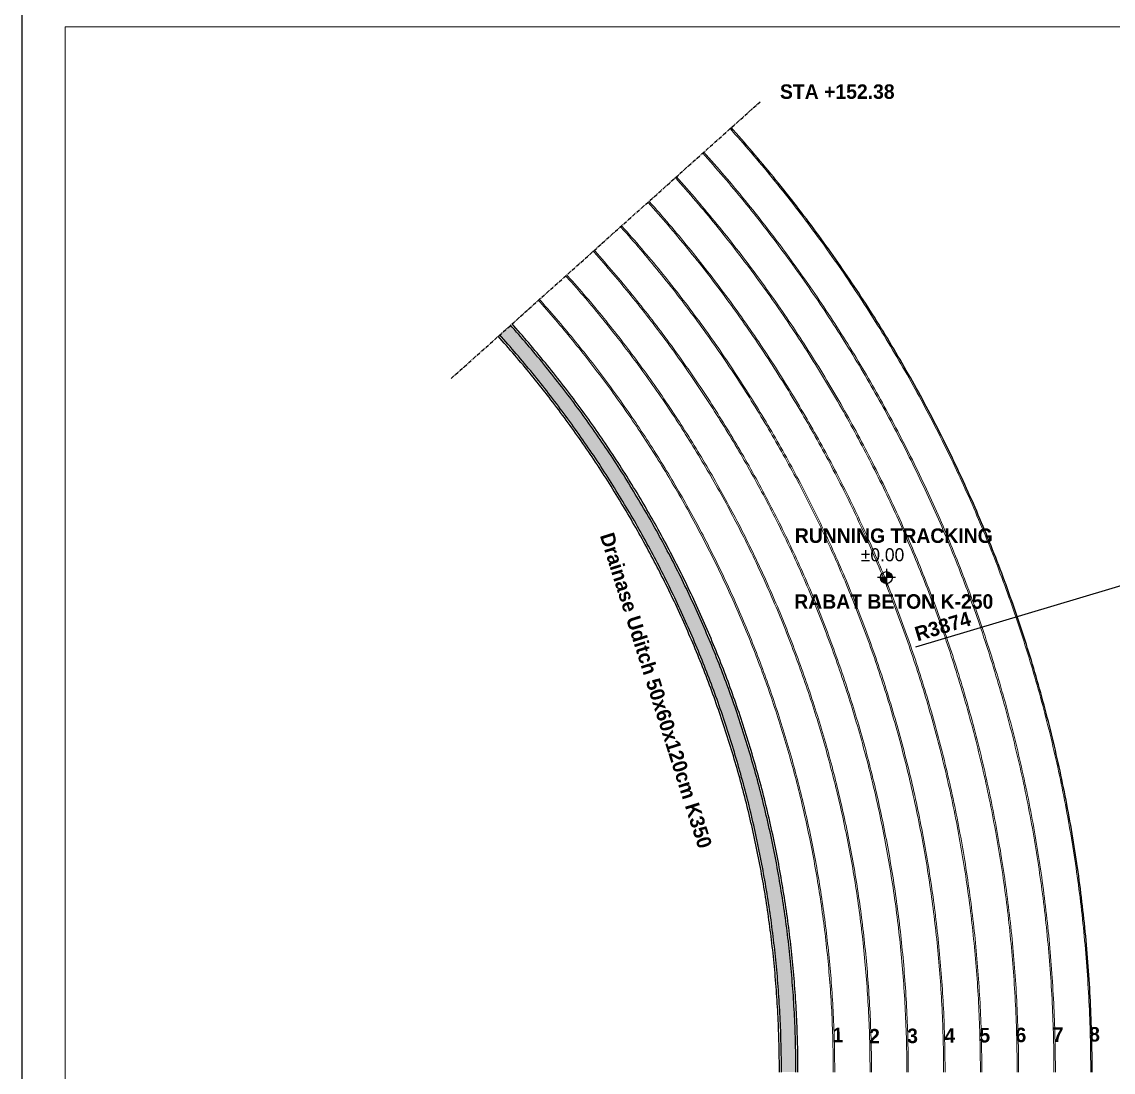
# Model space of a CAD drawing. Header units: centimetres. Extents: x -292707 to 138715, y -53922 to 66277.
# Drawn here: x 31615 to 35384, y -10902 to -7275 of the extents above; entities that cross this region are included whole.
import ezdxf
from ezdxf.xclip import XClip

# ---------------------------------------------------------------- set-up
doc = ezdxf.new("R2010")
doc.units = ezdxf.units.CM
doc.header["$XCLIPFRAME"] = 0
doc.linetypes.add('CENTER', pattern=[2, 1.25, -0.25, 0.25, -0.25])
doc.linetypes.add('HIDDEN', pattern=[9.525, 6.35, -3.175])
for name, color, linetype in [('A-ALINE-2', 101, 'Continuous'), ('A-ALINE-7', 119, 'Continuous'), ('A-ANNOTATION', 144, 'Continuous'), ('A-DIM', 157, 'Continuous'), ('A-TEXT', 254, 'Continuous')]:
    doc.layers.add(name, color=color, linetype=linetype)
for name, color, linetype, lineweight, true_color in [('A-FILL-1', 250, 'Continuous', 0, 0x333333), ('A-FILL-4', 9, 'Continuous', 0, 0x808080), ('A-FILL-5', 7, 'Continuous', 0, 0x999999), ('A-FILL-7', 7, 'Continuous', 0, 0xcccccc)]:
    doc.layers.add(name, color=color, linetype=linetype, lineweight=lineweight, true_color=true_color)
doc.styles.add('Scale 1000', font='GOTHICB.TTF', dxfattribs={"height": 150})
doc.styles.add('Scale 170', font='GOTHICB.TTF', dxfattribs={"height": 50})
doc.dimstyles.new('Scale 150', dxfattribs={"dimscale": 0, "dimtxt": 50, "dimasz": 15, "dimexe": 2, "dimexo": 2, "dimgap": 15, "dimtad": 1, "dimdec": 0, "dimtxsty": 'Scale 170', "dimblk": 'DOT', "dimcen": 3.5, "dimclrd": 256, "dimclre": 256, "dimclrt": 254, "dimadec": 0, "dimazin": 0, "dimtfac": 1, "dimtdec": 0, "dimtmove": 0, "dimatfit": 3, "dimldrblk": 'DOTSMALL', "dimfxl": 1, "dimtfillclr": 256, "dimlwd": -1, "dimlwe": -1, "dimarcsym": 0})

# ---------------------------------------------------------------- blocks, each defined once
blk = doc.blocks.new('hgfhgfh')
at = {"ltscale": 5}
h = blk.add_hatch(dxfattribs=at)
h.set_pattern_fill('AR-CONC', color=256, scale=2)
h.paths.add_polyline_path([(35212.7, -28949.7), (35212.7, -33830.8), (36794, -33830.8), (36794, -32814.8), (37108.1, -32814.8, -0.231727)])
at = {"layer": 'A-FILL-5'}
h = blk.add_hatch(color=256, dxfattribs=at)
h.dxf.hatch_style = 1
edge = h.paths.add_edge_path()
edge.add_arc((36668.5, -28964.9), 40, 0, 360)
h = blk.add_hatch(color=256, dxfattribs=at)
h.dxf.hatch_style = 1
edge = h.paths.add_edge_path()
edge.add_arc((51448.5, -28964.6), 40, 0, 360)
at = {"layer": 'A-FILL-7'}
h = blk.add_hatch(color=256, dxfattribs=at)
h.dxf.hatch_style = 1
h.paths.add_polyline_path([(48329.1, -25086.8), (39823.1, -25086.8, 0.929837), (39827.6, -32807.8), (48333.6, -32807.8, 0.942911)])
h.paths.add_polyline_path([(48332.1, -32757.8), (39829.4, -32757.8, -0.929395), (39824.9, -25136.8), (48327.6, -25136.8, -0.942549)], flags=16)
h.paths.add_polyline_path([(48331.9, -32750.8), (39829.7, -32750.8, -0.929332), (39825.2, -25143.8), (48327.4, -25143.8, -0.942498)], flags=0)
h.paths.add_polyline_path([(51488.5, -28964.6, -1), (51408.5, -28964.6, -1)], flags=0)
h.paths.add_polyline_path([(51483.5, -28964.6, -1), (51413.5, -28964.6, -1)], flags=0)
h.paths.add_polyline_path([(36628.5, -28964.9, -1), (36708.5, -28964.9, -1)], flags=0)
h.paths.add_polyline_path([(36633.5, -28964.9, -1), (36703.5, -28964.9, -1)], flags=0)
at = {"ltscale": 5}
blk.add_lwpolyline([(35212.7, -28949.7), (35212.7, -33830.8), (36794, -33830.8)], dxfattribs=at)
at = {"layer": 'A-ALINE-2', "ltscale": 0.14}
for p, q in [((48357.1, -24063.8), (39787.8, -24063.8)), ((39792.9, -33830.8), (48362.2, -33830.8))]:
    blk.add_line(p, q, dxfattribs=at)
for centre, radius, start, end in [((40106.4, -28947.1), 4893.7, 93.7333, 266.3264), ((48104.3, -28947.4), 4890.2, 273.0231, 87.0365)]:
    blk.add_arc(centre, radius, start, end, dxfattribs=at)
at = {"layer": 'A-ALINE-7', "ltscale": 0.14}
for p, q in [((48329.3, -25079.8), (39822.8, -25079.8)), ((48329.1, -25086.8), (39823.1, -25086.8)), ((48327.6, -25136.8), (39824.9, -25136.8)), ((48327.4, -25143.8), (39825.2, -25143.8)), ((39829.4, -32757.8), (48332.1, -32757.8)), ((39829.7, -32750.8), (48331.9, -32750.8)), ((39827.3, -32814.8), (48333.8, -32814.8)), ((39827.6, -32807.8), (48333.6, -32807.8))]:
    blk.add_line(p, q, dxfattribs=at)
at = {"layer": 'A-ALINE-7', "ltscale": 0.5}
for p, q in [((39827.3, -32814.8), (36794, -32814.8)), ((36794, -32814.8), (36794, -33830.8)), ((39827.3, -32814.8), (36794, -32814.8)), ((36794, -32814.8), (36794, -33814.8)), ((36794, -33814.8), (39822.7, -33814.8)), ((36794, -33830.8), (39822.7, -33830.8))]:
    blk.add_line(p, q, dxfattribs=at)
at = {"layer": 'A-ALINE-7', "ltscale": 0.25}
for p, q in [((36984.2, -32823.6), (36984.2, -32923)), ((36984.2, -32950.6), (36984.2, -33050)), ((36984.2, -33077.6), (36984.2, -33177)), ((36984.2, -33204.6), (36984.2, -33304)), ((36984.2, -33331.6), (36984.2, -33431)), ((36984.2, -33458.6), (36984.2, -33558)), ((36984.2, -33585.6), (36984.2, -33685)), ((36984.2, -33712.6), (36984.2, -33812))]:
    blk.add_line(p, q, dxfattribs=at)
at = {"layer": 'A-ALINE-7', "ltscale": 0.14}
for centre, radius, start, end in [((40106.4, -28947.1), 3877.7, 94.1941, 265.8729), ((40106.4, -28947.1), 3870.7, 94.1979, 265.8692), ((48104.3, -28947.4), 3867.2, 273.3996, 86.6674), ((48104.3, -28947.4), 3874.2, 273.3966, 86.6705), ((40106.4, -28947.1), 3820.7, 94.2253, 265.8422), ((48104.3, -28947.4), 3817.2, 273.4218, 86.6457), ((40106.4, -28947.1), 3813.7, 94.2292, 265.8384), ((48104.3, -28947.4), 3810.2, 273.425, 86.6426)]:
    blk.add_arc(centre, radius, start, end, dxfattribs=at)
at = {"layer": 'A-FILL-4', "ltscale": 0.14}
for p, q in [((48357.1, -24063.8), (39787.8, -24063.8)), ((48357, -24068.8), (39787.9, -24068.8)), ((48353.8, -24190.8), (39792, -24190.8)), ((48353.7, -24195.8), (39792.1, -24195.8)), ((48350.5, -24317.8), (39796.2, -24317.8)), ((48350.3, -24322.8), (39796.3, -24322.8)), ((48347.1, -24444.8), (39800.5, -24444.8)), ((48346.9, -24449.8), (39800.6, -24449.8)), ((48343.6, -24571.8), (39804.8, -24571.8)), ((48343.5, -24576.8), (39805, -24576.8)), ((48340.1, -24698.8), (39809.2, -24698.8)), ((48340, -24703.8), (39809.4, -24703.8)), ((48336.6, -24825.8), (39813.7, -24825.8)), ((48336.4, -24830.8), (39813.8, -24830.8)), ((48333, -24952.8), (39818.2, -24952.8)), ((48332.8, -24957.8), (39818.4, -24957.8)), ((39823, -32936.8), (48337.4, -32936.8)), ((39822.8, -32941.8), (48337.6, -32941.8)), ((39818.3, -33068.8), (48341.2, -33068.8)), ((39818.5, -33063.8), (48341.1, -33063.8)), ((39813.9, -33195.8), (48344.9, -33195.8)), ((39814.1, -33190.8), (48344.7, -33190.8)), ((39809.6, -33322.8), (48348.4, -33322.8)), ((39809.8, -33317.8), (48348.3, -33317.8)), ((39805.3, -33449.8), (48351.9, -33449.8)), ((39805.5, -33444.8), (48351.8, -33444.8)), ((39801.1, -33576.8), (48355.4, -33576.8)), ((39801.3, -33571.8), (48355.3, -33571.8)), ((39797, -33703.8), (48358.8, -33703.8)), ((39797.1, -33698.8), (48358.7, -33698.8)), ((39792.9, -33830.8), (48362.2, -33830.8)), ((39793, -33825.8), (48362.1, -33825.8))]:
    blk.add_line(p, q, dxfattribs=at)
for centre, radius, start, end in [((40106.4, -28947.1), 4893.7, 93.7333, 266.3264), ((40106.4, -28947.1), 4888.7, 93.7352, 266.3245), ((48104.3, -28947.4), 4885.2, 273.0247, 87.035), ((48104.3, -28947.4), 4890.2, 273.0231, 87.0365), ((40106.4, -28947.1), 4766.7, 93.7827, 266.2777), ((48104.3, -28947.4), 4763.2, 273.0632, 86.9973), ((40106.4, -28947.1), 4761.7, 93.7847, 266.2758), ((48104.3, -28947.4), 4758.2, 273.0648, 86.9957), ((40106.4, -28947.1), 4639.7, 93.8341, 266.2271), ((40106.4, -28947.1), 4634.7, 93.8362, 266.2251), ((48104.3, -28947.4), 4631.2, 273.1065, 86.9548), ((48104.3, -28947.4), 4636.2, 273.1048, 86.9564), ((40106.4, -28947.1), 4512.7, 93.8877, 266.1744), ((40106.4, -28947.1), 4507.7, 93.8899, 266.1723), ((48104.3, -28947.4), 4504.2, 273.15, 86.9121), ((48104.3, -28947.4), 4509.2, 273.1483, 86.9138), ((40106.4, -28947.1), 4385.7, 93.9436, 266.1194), ((48104.3, -28947.4), 4382.2, 273.1936, 86.8694), ((40106.4, -28947.1), 4380.7, 93.9459, 266.1172), ((48104.3, -28947.4), 4377.2, 273.1954, 86.8676), ((40106.4, -28947.1), 4258.7, 94.002, 266.0619), ((40106.4, -28947.1), 4253.7, 94.0044, 266.0596), ((48104.3, -28947.4), 4250.2, 273.2428, 86.8212), ((48104.3, -28947.4), 4255.2, 273.2409, 86.8231), ((40106.4, -28947.1), 4131.7, 94.0631, 266.0018), ((40106.4, -28947.1), 4126.7, 94.0656, 265.9994), ((48104.3, -28947.4), 4123.2, 273.2924, 86.7726), ((48104.3, -28947.4), 4128.2, 273.2904, 86.7745), ((40106.4, -28947.1), 4004.7, 94.1271, 265.9389), ((40106.4, -28947.1), 3999.7, 94.1296, 265.9364), ((48104.3, -28947.4), 3996.2, 273.3443, 86.7217), ((48104.3, -28947.4), 4001.2, 273.3422, 86.7237)]:
    blk.add_arc(centre, radius, start, end, dxfattribs=at)
at = {"layer": 'A-FILL-7', "linetype": 'HIDDEN', "ltscale": 0.5}
for p, q in [((39823.1, -32936.8), (36794, -32936.8)), ((39823.1, -32941.8), (36794, -32941.8)), ((39823.1, -33063.8), (36794, -33063.8)), ((39823.1, -33068.8), (36794, -33068.8)), ((39823.1, -33190.8), (36794, -33190.8)), ((39823.1, -33195.8), (36794, -33195.8)), ((39823.1, -33317.8), (36794, -33317.8)), ((39823.1, -33322.8), (36794, -33322.8)), ((39823.1, -33444.8), (36794, -33444.8)), ((39823.1, -33449.8), (36794, -33449.8)), ((39823.1, -33571.8), (36794, -33571.8)), ((39823.1, -33576.8), (36794, -33576.8)), ((39823.1, -33698.8), (36794, -33698.8)), ((39823.1, -33703.8), (36794, -33703.8))]:
    blk.add_line(p, q, dxfattribs=at)
at = {"layer": 'A-TEXT', "ltscale": 0.25}
blk.add_line((36594, -33687.4), (36594, -32913.4), dxfattribs=at)
blk.add_line((36594, -33687.4), (36594, -32913.4), dxfattribs=at)
for centre, radius in [((36668.5, -28964.9), 40), ((36668.5, -28964.9), 35), ((51448.5, -28964.6), 40), ((51448.5, -28964.6), 35)]:
    blk.add_circle(centre, radius, dxfattribs=at)
at = {"layer": 'A-TEXT', "style": 'Scale 1000'}
blk.add_text('S T A R T', height=125, rotation=270, dxfattribs=at).set_placement((36624.3, -33004.5))
blk.add_text('S T A R T', height=125, rotation=270, dxfattribs=at).set_placement((36624.3, -33004.5))
blk = doc.blocks.new('jhgkjhkjhkjh')
at = {"layer": 'A-FILL-1', "ltscale": 0.25}
blk.add_lwpolyline([(-1286.61, 931.53), (-933.61, 931.53), (-933.61, 1218.53), (-1286.61, 1218.53)], close=True, dxfattribs=at)
at = {"layer": 'Defpoints'}
blk.add_lwpolyline([(-1296.61, 926.53), (-876.61, 926.53), (-876.61, 1223.53), (-1296.61, 1223.53)], close=True, dxfattribs=at)
blk = doc.blocks.new('_Dot')
at = {"color": 0, "linetype": 'ByBlock', "lineweight": -2}
blk.add_line((-0.5, 0), (-1, 0), dxfattribs=at)
at = {"color": 0, "linetype": 'ByBlock', "const_width": 0.5}
blk.add_lwpolyline([(-0.25, 0, 1), (0.25, 0, 1)], format="xyb", close=True, dxfattribs=at)
blk = doc.blocks.new('*D370')
at = {"layer": 'A-DIM', "ltscale": 5, "transparency": 16777216}
blk.add_line((34703, -9433.9), (36334.9, -8943.9), dxfattribs=at)
at = {"layer": 'Defpoints', "color": 0, "ltscale": 5, "transparency": 16777216}
for p in [(36349.3, -8939.6), (32638.8, -10053.7)]:
    blk.add_point(p, dxfattribs=at)
at = {"layer": 'A-DIM', "ltscale": 5, "transparency": 16777216, "xscale": 15, "yscale": 15, "zscale": 15, "rotation": 16.71347914122759}
blk.add_blockref('_Dot', (36349.3, -8939.6), dxfattribs=at)
at = {"layer": 'A-DIM', "color": 254, "ltscale": 5, "transparency": 16777216, "insert": (34795.5, -9363), "char_height": 50, "attachment_point": 5, "rotation": 16.7135, "style": 'Scale 170'}
blk.add_mtext('R3874', dxfattribs=at)
blk = doc.blocks.new('_DotSmall')
at = {"color": 0, "linetype": 'ByBlock', "const_width": 0.5}
blk.add_lwpolyline([(-0.0625, 0, 1), (0.0625, 0, 1)], format="xyb", close=True, dxfattribs=at)
blk = doc.blocks.new('A$Cb0f2a979')
at = {"layer": 'A-ANNOTATION'}
h = blk.add_hatch(color=256, dxfattribs=at)
h.dxf.hatch_style = 1
h.paths.add_polyline_path([(2.5, 1.5, 0.414214), (1.5, 2.5), (1.5, 1.5)])
h.paths.add_polyline_path([(1.5, 1.5), (0.5, 1.5, 0.414214), (1.5, 0.5)])
for points in [[(1.5, 3), (1.5, 0)], [(3, 1.5), (0, 1.5)]]:
    blk.add_lwpolyline(points, dxfattribs=at)
blk.add_circle((1.5, 1.5), 1, dxfattribs=at)

msp = doc.modelspace()

# ---------------------------------------------------------------- linework, layer by layer
at = {"layer": 'A-TEXT', "linetype": 'CENTER', "ltscale": 10}
msp.add_lwpolyline([(33098.3, -8506.5), (34165, -7551.3)], dxfattribs=at)

# ---------------------------------------------------------------- block references
ref = msp.add_blockref('hgfhgfh', (-17683.1, 18045.2))
XClip(ref).set_block_clipping_path([(50781.3347949128, -26551.6239092804), (51719.5727609521, -28947.4361751758), (53571.3622669359, -28947.4361751758), (51997.0503859984, -25463.0144404544)])
at = {"ltscale": 0.25, "xscale": 20.57118607998474, "yscale": 20.57118607998474, "zscale": 20.57118607998474}
msp.add_blockref('A$Cb0f2a979', (34570.1, -9225.4), dxfattribs=at)
at = {"layer": 'A-TEXT', "xscale": 15, "yscale": 15, "zscale": 15}
msp.add_blockref('jhgkjhkjhkjh', (51064.4, -25570.2), dxfattribs=at)

# ---------------------------------------------------------------- texts
at = {"ltscale": 0.25, "attachment_point": 1, "style": 'Scale 170'}
for s, width, insert, char_height in [('STA +152.38', 484.955, (34233.3, -7491.4), 50), ('RUNNING TRACKING', 1021.238, (34284.6, -9024.7), 50), ('\\pi-135,l225,t225;{\\fCentury Gothic|b0|i0|c0|p34;±0.00}', 1021.238, (34422.4, -9093.2), 45), ('RABAT BETON K-250', 690.776, (34282.7, -9252), 50)]:
    msp.add_mtext_dynamic_manual_height_columns(s, width=width, gutter_width=250, heights=[0], dxfattribs=dict(at, insert=insert, char_height=char_height))
at = {"ltscale": 0.25, "char_height": 50, "style": 'Scale 170'}
for s, width, heights, insert, attachment_point, rotation in [('Drainase Uditch 50x60x120cm K350', 1404.634, [0], (33658.7, -9034.2), 1, 287.4646), ('1', 178.313, [0], (34451.2, -10748.8), 3, 0.4844), ('2', 178.313, [0], (34578.1, -10752.8), 3, 0.4844), ('3', 178.313, [0], (34709.4, -10751.7), 3, 0.4844), ('4', 178.313, [51.3], (34838.1, -10750.6), 3, 0.4844), ('\\pt100;5', 178.313, [0], (34958.8, -10749.6), 3, 0.4844), ('6', 178.313, [0], (35083.6, -10748.5), 3, 0.4844), ('7', 178.313, [0], (35212.2, -10747.4), 3, 0.4844), ('8', 178.313, [0], (35337.9, -10746.4), 3, 0.4844)]:
    msp.add_mtext_dynamic_manual_height_columns(s, width=width, gutter_width=250, heights=heights, dxfattribs=dict(at, insert=insert, attachment_point=attachment_point, rotation=rotation))

# ---------------------------------------------------------------- dimensions: what is measured, and where the dimension line sits
at = {"layer": 'A-DIM', "ltscale": 5}
dim = msp.add_radius_dim(center=(32638.8, -10053.7), mpoint=(36349.3, -8939.6), dimstyle='Scale 150', override={"dimscale": 1}, dxfattribs=at)
dim.commit()
dim.dimension.update_dxf_attribs({"geometry": '*D370', "text_midpoint": (34807.4, -9402.5), "dimtype": 164})

doc.saveas('drawing.dxf')
